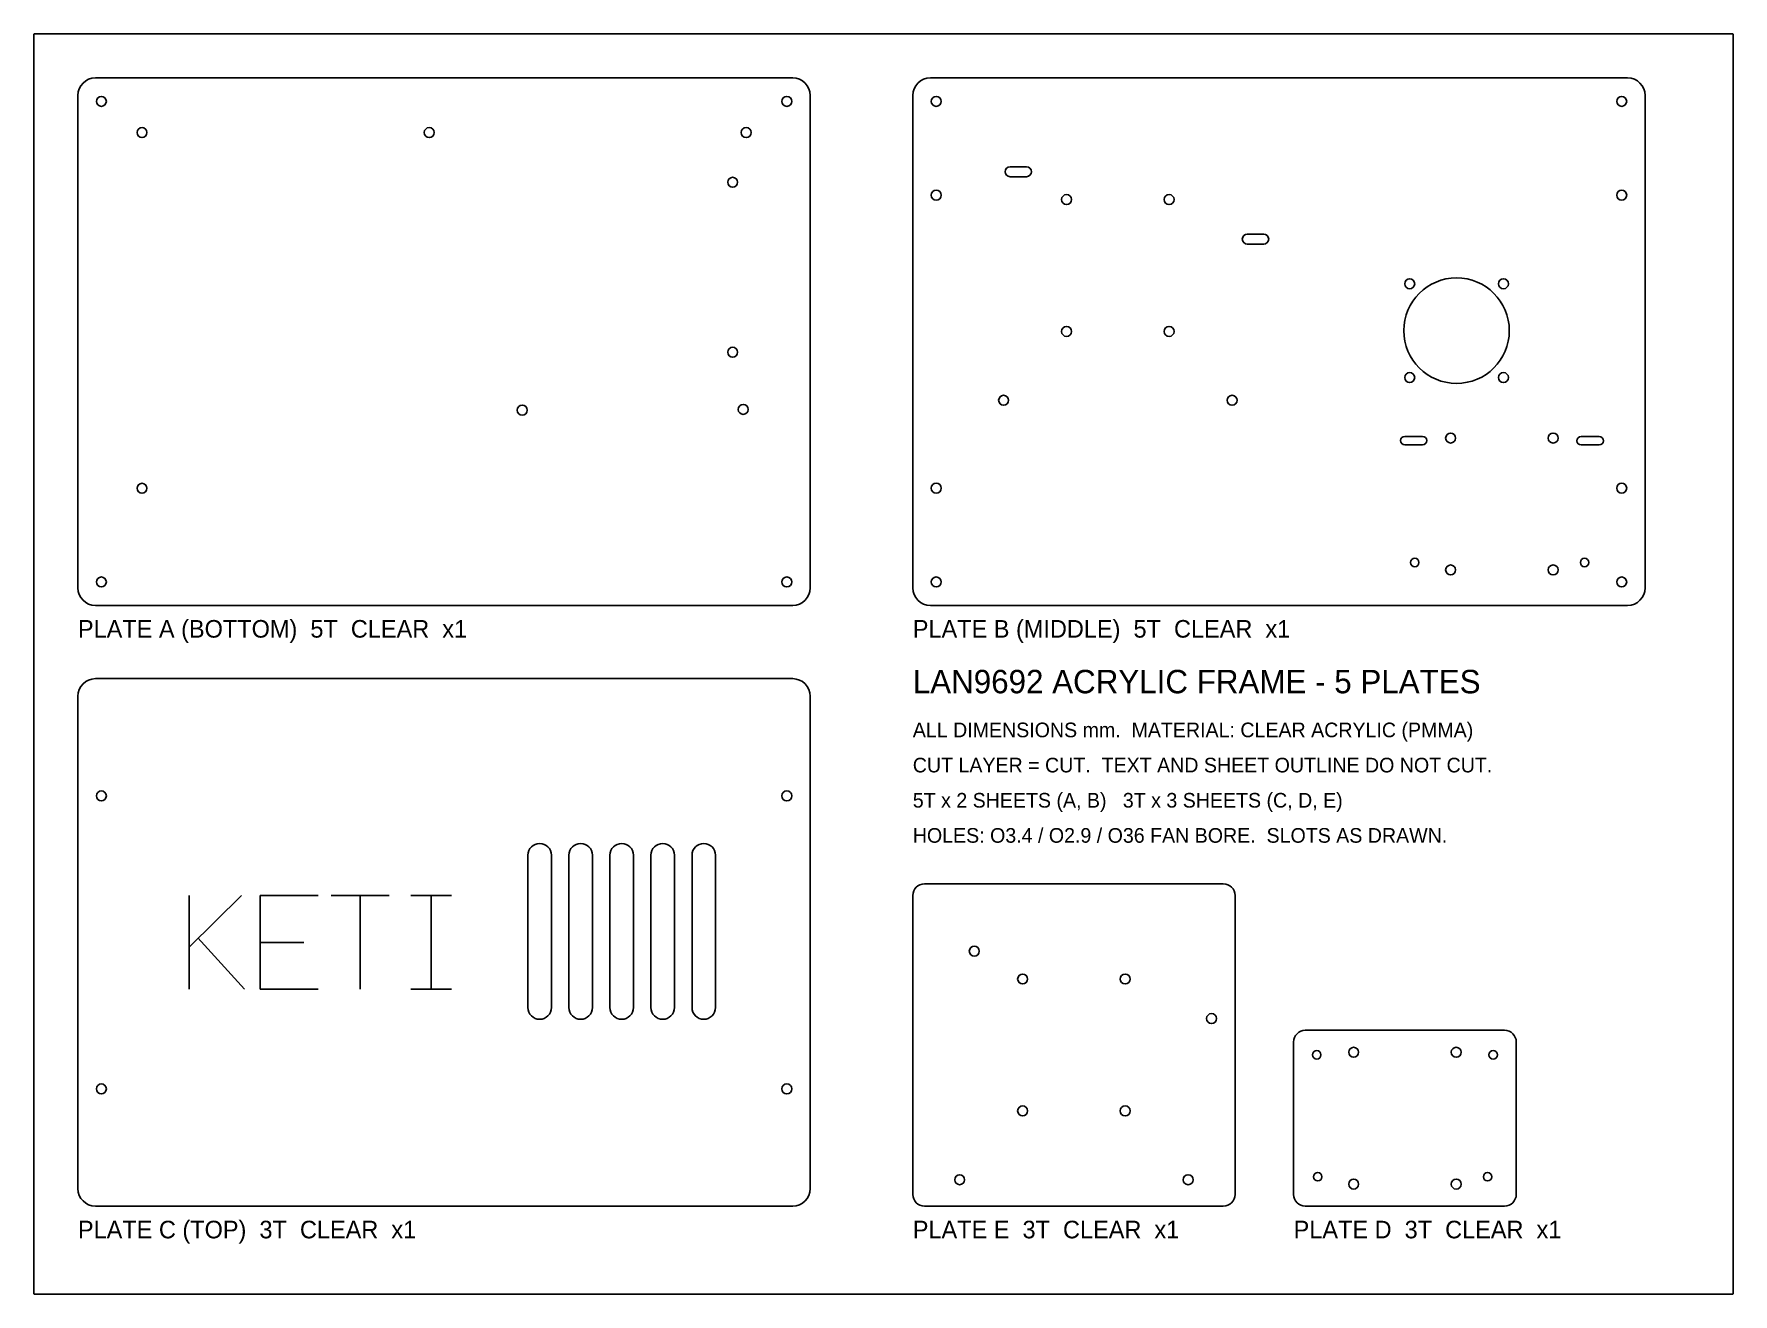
# Model space of a CAD drawing. Header units: millimetres. Extents: x 0 to 580, y 0 to 430.
import ezdxf

# ---------------------------------------------------------------- set-up
doc = ezdxf.new("R2010")
doc.units = ezdxf.units.MM

msp = doc.modelspace()

# ---------------------------------------------------------------- linework, layer by layer
at = {"layer": 'CUT'}
for p, q in [((21, 415), (259, 415)), ((306, 415), (544, 415)), ((15, 241), (15, 409)), ((265, 241), (265, 409)), ((300, 241), (300, 409)), ((550, 241), (550, 409)), ((333.2, 384.7), (338.8, 384.7)), ((333.2, 381.3), (338.8, 381.3)), ((414.19, 361.7), (419.79, 361.7)), ((414.19, 358.3), (419.79, 358.3)), ((467.9345, 292.684), (474.0345, 292.684)), ((528.1845, 292.654), (534.2845, 292.654)), ((467.9345, 289.784), (474.0345, 289.784)), ((528.1845, 289.754), (534.2845, 289.754)), ((21, 235), (259, 235)), ((306, 235), (544, 235)), ((21, 210), (259, 210)), ((15, 36), (15, 204)), ((265, 36), (265, 204)), ((168.63, 97.76), (168.63, 149.76)), ((176.63, 97.76), (176.63, 149.76)), ((182.63, 97.76), (182.63, 149.76)), ((190.63, 97.76), (190.63, 149.76)), ((196.63, 97.76), (196.63, 149.76)), ((204.63, 97.76), (204.63, 149.76)), ((210.63, 97.76), (210.63, 149.76)), ((218.63, 97.76), (218.63, 149.76)), ((224.63, 97.76), (224.63, 149.76)), ((232.63, 97.76), (232.63, 149.76)), ((304, 140), (406, 140)), ((300, 34), (300, 136)), ((410, 34), (410, 136)), ((434, 90), (502, 90)), ((430, 34), (430, 86)), ((506, 34), (506, 86)), ((21, 30), (259, 30)), ((304, 30), (406, 30)), ((434, 30), (502, 30))]:
    msp.add_line(p, q, dxfattribs=at)
for centre, radius in [((23, 407), 1.7), ((257, 407), 1.7), ((308, 407), 1.7), ((542, 407), 1.7), ((36.876, 396.374), 1.7), ((134.92, 396.374), 1.7), ((243.124, 396.374), 1.7), ((238.507, 379.4), 1.7), ((308, 375), 1.7), ((352.5, 373.5), 1.7), ((387.5, 373.5), 1.7), ((542, 375), 1.7), ((485.63, 328.76), 18), ((469.63, 344.76), 1.7), ((501.63, 344.76), 1.7), ((352.5, 328.5), 1.7), ((387.5, 328.5), 1.7), ((238.507, 321.4), 1.7), ((469.63, 312.76), 1.7), ((501.63, 312.76), 1.7), ((166.67, 301.632), 1.7), ((242.108, 301.886), 1.7), ((331, 305), 1.7), ((409, 305), 1.7), ((483.6, 292.1), 1.7), ((518.6, 292.1), 1.7), ((36.876, 274.962), 1.7), ((308, 275), 1.7), ((542, 275), 1.7), ((471.3345, 249.634), 1.45), ((529.3345, 249.634), 1.45), ((23, 243), 1.7), ((257, 243), 1.7), ((308, 243), 1.7), ((483.6, 247.1), 1.7), ((518.6, 247.1), 1.7), ((542, 243), 1.7), ((23, 170), 1.7), ((257, 170), 1.7), ((321, 117), 1.7), ((337.5, 107.5), 1.7), ((372.5, 107.5), 1.7), ((401.99, 94), 1.7), ((437.8845, 81.634), 1.45), ((450.5, 82.5), 1.7), ((485.5, 82.5), 1.7), ((498.1345, 81.604), 1.45), ((23, 70), 1.7), ((257, 70), 1.7), ((337.5, 62.5), 1.7), ((372.5, 62.5), 1.7), ((316, 39), 1.7), ((394, 39), 1.7), ((438.2345, 40.034), 1.45), ((496.2345, 40.034), 1.45), ((450.5, 37.5), 1.7), ((485.5, 37.5), 1.7)]:
    msp.add_circle(centre, radius, dxfattribs=at)
for centre, radius, start, end in [((21, 409), 6, 90, 180), ((259, 409), 6, 0, 90), ((306, 409), 6, 90, 180), ((544, 409), 6, 0, 90), ((333.2, 383), 1.7, 90, 270), ((338.8, 383), 1.7, -90, 90), ((414.19, 360), 1.7, 90, 270), ((419.79, 360), 1.7, -90, 90), ((467.9345, 291.234), 1.45, 90, 270), ((474.0345, 291.234), 1.45, -90, 90), ((528.1845, 291.204), 1.45, 90, 270), ((534.2845, 291.204), 1.45, -90, 90), ((21, 241), 6, 180, 270), ((259, 241), 6, 270, 360), ((306, 241), 6, 180, 270), ((544, 241), 6, 270, 360), ((21, 204), 6, 90, 180), ((259, 204), 6, 0, 90), ((172.63, 149.76), 4, 0, 180), ((186.63, 149.76), 4, 0, 180), ((200.63, 149.76), 4, 0, 180), ((214.63, 149.76), 4, 0, 180), ((228.63, 149.76), 4, 0, 180), ((304, 136), 4, 90, 180), ((406, 136), 4, 0, 90), ((172.63, 97.76), 4, 180, 360), ((186.63, 97.76), 4, 180, 360), ((200.63, 97.76), 4, 180, 360), ((214.63, 97.76), 4, 180, 360), ((228.63, 97.76), 4, 180, 360), ((434, 86), 4, 90, 180), ((502, 86), 4, 0, 90), ((21, 36), 6, 180, 270), ((259, 36), 6, 270, 360), ((304, 34), 4, 180, 270), ((406, 34), 4, 270, 360), ((434, 34), 4, 180, 270), ((502, 34), 4, 270, 360)]:
    msp.add_arc(centre, radius, start, end, dxfattribs=at)
at = {"layer": 'ENGRAVE'}
for p, q in [((53, 104), (53, 136)), ((70.856, 136), (53, 118.4)), ((97.0448, 136), (77.2048, 136)), ((77.2048, 136), (77.2048, 104)), ((101.4096, 136), (121.2496, 136)), ((111.3296, 136), (111.3296, 104)), ((128.5904, 136), (142.4784, 136)), ((135.5344, 104), (135.5344, 136)), ((55.976, 121.6), (71.848, 104)), ((77.2048, 120), (92.0848, 120)), ((77.2048, 104), (97.0448, 104)), ((128.5904, 104), (142.4784, 104))]:
    msp.add_line(p, q, dxfattribs=at)
at = {"layer": 'SHEET'}
for p, q in [((0, 0.1), (0, 429.9)), ((0.1, 430), (579.9, 430)), ((580, 0.1), (580, 429.9)), ((0.1, 0), (579.9, 0))]:
    msp.add_line(p, q, dxfattribs=at)
for centre, start, end in [((0.1, 429.9), 90, 180), ((579.9, 429.9), 0, 90), ((0.1, 0.1), 180, 270), ((579.9, 0.1), 270, 360)]:
    msp.add_arc(centre, 0.1, start, end, dxfattribs=at)

# ---------------------------------------------------------------- texts
at = {"layer": 'TEXT'}
for s, height, p in [('PLATE A (BOTTOM)  5T  CLEAR  x1', 6, (15, 224)), ('PLATE B (MIDDLE)  5T  CLEAR  x1', 6, (300, 224)), ('LAN9692 ACRYLIC FRAME - 5 PLATES', 8, (300, 205)), ('ALL DIMENSIONS mm.  MATERIAL: CLEAR ACRYLIC (PMMA)', 5, (300, 190)), ('CUT LAYER = CUT.  TEXT AND SHEET OUTLINE DO NOT CUT.', 5, (300, 178)), ('5T x 2 SHEETS (A, B)   3T x 3 SHEETS (C, D, E)', 5, (300, 166)), ('HOLES: O3.4 / O2.9 / O36 FAN BORE.  SLOTS AS DRAWN.', 5, (300, 154)), ('PLATE C (TOP)  3T  CLEAR  x1', 6, (15, 19)), ('PLATE E  3T  CLEAR  x1', 6, (300, 19)), ('PLATE D  3T  CLEAR  x1', 6, (430, 19))]:
    msp.add_text(s, height=height, dxfattribs=at).set_placement(p)

doc.saveas('drawing.dxf')
